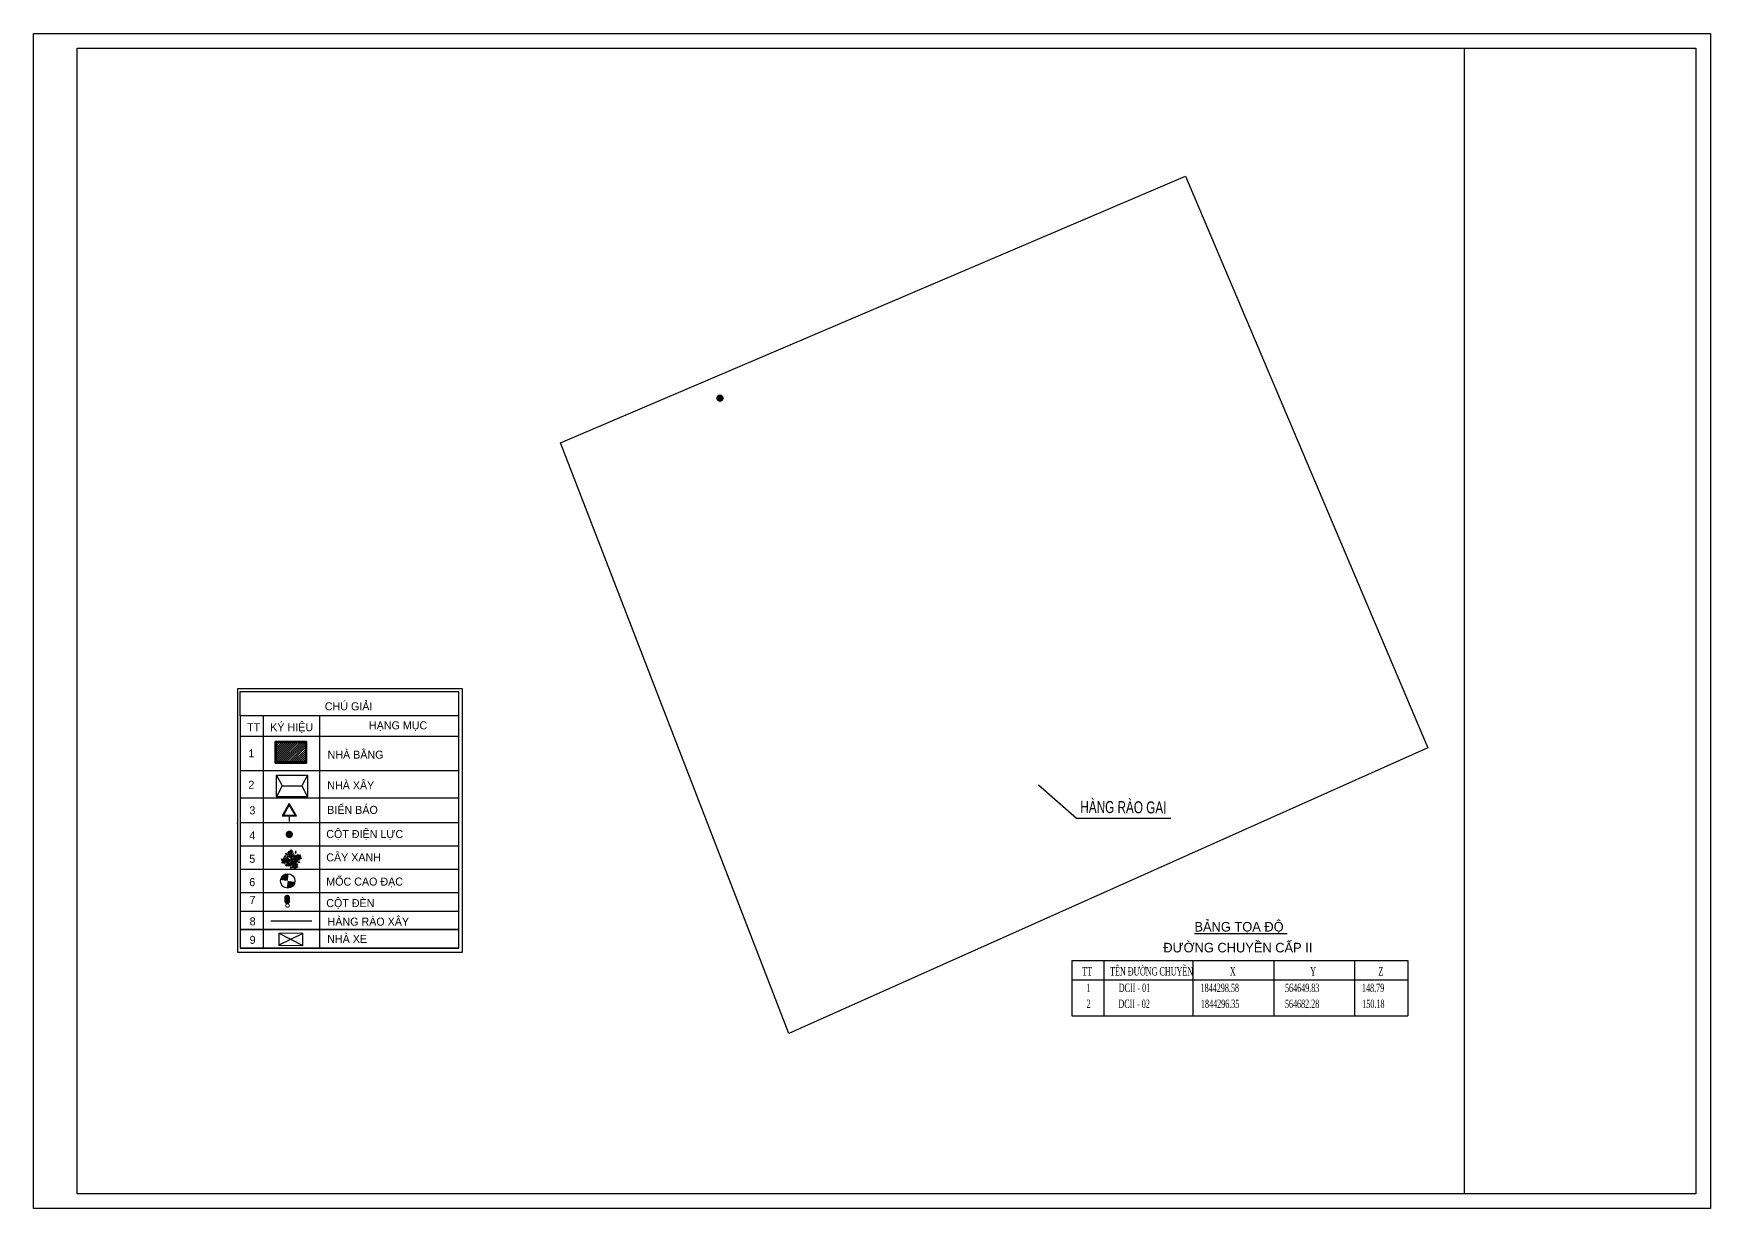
# Model space of a CAD drawing. Header units: metres. Extents: x 2360 to 4597, y 3667 to 5085.
# Drawn here: x 2884.3 to 3093.8, y 4938.1 to 5084.8 of the extents above; entities that cross this region are included whole.
import ezdxf
from ezdxf.enums import TextEntityAlignment as Align

# ---------------------------------------------------------------- set-up
doc = ezdxf.new("R2010")
doc.units = ezdxf.units.M
doc.header["$MEASUREMENT"] = 0
for name, color, linetype in [('1-So hoa', 4, 'Continuous'), ('1-text', 2, 'Continuous'), ('bien bao', 5, 'Continuous'), ('Cay', 80, 'Continuous'), ('COSBD', 104, 'Continuous'), ('DC', 10, 'Continuous'), ('ENTPLINETUYEN', 1, 'Continuous'), ('SL-BVTC', 4, 'Continuous'), ('So hoa', 234, 'Continuous'), ('Text21-in', 2, 'Continuous')]:
    doc.layers.add(name, color=color, linetype=linetype)
doc.styles.add('.VnHelve', font='VHHELS.TTF')
doc.styles.add('0-Hoa-thuong', font='VHARIAL.TTF', dxfattribs={"width": 0.7})
doc.styles.add('IINDAM', font='VHHELS.TTF')
doc.styles.add('NT-1', font='vntimeh.shx', dxfattribs={"width": 0.55})
doc.styles.get("Standard").update_dxf_attribs({"font": 'VHARIALN.TTF', "height": 2})
doc.linetypes.add('FENCELINE2', pattern='A,0.25,-0.1,[132,ltypeshp.shx,S=0.1,R=0,X=-0.1,Y=0],-0.1,1', length=1.45)
doc.dimstyles.get("Standard").update_dxf_attribs({"dimtxt": 0.18, "dimasz": 0.18, "dimexe": 0.18, "dimexo": 0.0625, "dimgap": 0.09, "dimtad": 0, "dimtih": 1, "dimtoh": 1, "dimdec": 4, "dimzin": 0, "dimdsep": 46, "dimtxsty": 'Standard', "dimcen": 0.09, "dimadec": 0, "dimazin": 0, "dimtfac": 1, "dimtdec": 4, "dimtofl": 0, "dimtmove": 0, "dimatfit": 3, "dimfxl": 1, "dimtolj": 1, "dimtzin": 0, "dimarcsym": 0})

# ---------------------------------------------------------------- blocks, each defined once
blk = doc.blocks.new('Dien luc')
at = {"layer": '1-So hoa'}
for points in [[(1.164153218269348e-10, 0, 0, 0, 0), (-1.953286630101502, 0.3467681442853063, 1.889999999999985, 0, 0), (-2.541951087769121, 0.451274098129943, 0.269999999999998, 0, 0)], [(1.164153218269348e-10, 0, 0, 0, 0), (1.953286630217917, -0.346768144518137, 1.889999999999986, 0, 0), (2.541951088001952, -0.4512740976642817, 0.269999999999998, 0, 0)]]:
    blk.add_lwpolyline(points, format="xyseb", dxfattribs=at)
at = {"layer": '1-So hoa', "const_width": 0.4556249999999965}
blk.add_lwpolyline([(0.2243051946861669, -0.03982103546150029, 1), (-0.2243051945697516, 0.03982103546150029, 1)], format="xyb", close=True, dxfattribs=at)
blk = doc.blocks.new('bb2')
at = {"layer": 'bien bao', "color": 6}
blk.add_line((4989.919969095401, 10099.2935701316, -120), (4987.385312668253, 10094.98363778917, -120), dxfattribs=at)
blk.add_lwpolyline([(4984.408689951411, 10102.53542775815), (4995.699342860906, 10096.05094185428), (4995.669745929339, 10109.07117705123)], close=True, dxfattribs=at)
at = {"layer": 'bien bao'}
blk.add_lwpolyline([(4985.66156266739, 10102.53827572422), (4995.070440091635, 10097.13453747097), (4995.045775982011, 10107.98473346847)], close=True, dxfattribs=at)
blk = doc.blocks.new('MCD')
at = {"layer": '1-So hoa'}
h = blk.add_hatch(color=7, dxfattribs=at)
h.paths.add_polyline_path([(-0.8979093547677621, 0.1207768730819225), (0, 0), (0.1207768731983379, 0.8979093546513468, 0.4142135623730877)])
h.paths.add_polyline_path([(-0.1207768731983379, -0.8979093548841774, 0.4142135623731024), (0.8979093547677621, -0.1207768733147532), (0, 0)])
at = {"layer": '1-So hoa', "color": 7}
blk.add_circle((1.164153218269348e-10, 0), 0.9059957298163113, dxfattribs=at)
blk = doc.blocks.new('NT')
at = {"layer": 'So hoa'}
blk.add_lwpolyline([(-0.5, -0.5), (0.5, -0.5), (0.5, 0.5), (-0.5, 0.5)], close=True, dxfattribs=at)
for points in [[(-0.5, 0.5), (0.5, -0.5)], [(0.5, 0.5), (-0.5, -0.5)]]:
    blk.add_lwpolyline(points, dxfattribs=at)
blk = doc.blocks.new('cds')
at = {"layer": 'Text21-in'}
h = blk.add_hatch(color=5, dxfattribs=at)
h.set_gradient(color1=(0, 0, 255), one_color=1, tint=1, name='INVSPHERICAL')
h.paths.add_polyline_path([(1.195004044013231, -0.2893526170372994), (2.058154883299622, -0.02717278162883902, 1), (1.695406051228829, 1.167072223714125), (0.8322552118696789, 0.9048923882838367, 1)])
at = {"color": 132, "const_width": 0.2176315728467939}
blk.add_lwpolyline([(-0.2828888360429978, 0.3307988919476357, 625.8828616586565), (-0.2807689484926364, 0.3326000571729692, 0.00159774306225608)], format="xyb", close=True, dxfattribs=at)
at = {"color": 132, "const_width": 0.2000000000000001}
for points in [[(1.195004043998679, -0.2893526170409373, -0.9999999999999999), (0.8322552118696789, 0.9048923882838367)], [(1.695406051228829, 1.167072223714125, -0.9999999999999999), (2.058154883299622, -0.02717278162883902)]]:
    blk.add_lwpolyline(points, format="xyb", dxfattribs=at)
for points in [[(0.8322552118696789, 0.9048923882838367), (1.695406051228829, 1.167072223714125)], [(1.195004043998679, -0.2893526170409373), (2.058154883299622, -0.02717278162883902)]]:
    blk.add_lwpolyline(points, dxfattribs=at)
blk = doc.blocks.new('CAY 01')
at = {"layer": 'Cay', "color": 82}
for p in [(-1.224328827112913, -0.18377859541215), (-0.1837798012420535, 1.224331044591963), (1.17381549347192, 0.3935894405003637), (0.5914416443556547, -1.08763886615634)]:
    blk.add_line(p, (0, 0), dxfattribs=at)
at = {"layer": 'Cay', "color": 82, "extrusion": (7.027892147776628e-17, -3.498355360919086e-17, -1)}
blk.add_ellipse((-0.945029805181548, 0.09105215058661997), major_axis=(-0.2020578179501053, 0.2020578179501053), ratio=0.9999987716384874, start_param=4.411376046986751, end_param=5.516769820670974, dxfattribs=at)
at = {"layer": 'Cay', "color": 82, "extrusion": (7.68578360066631e-17, -3.277757005462334e-17, -0.9999999999999998)}
blk.add_ellipse((-0.6485580380540341, 0.3698970461264253), major_axis=(-0.4547996054589381, 0.4547996054589381), ratio=0.9999987693521991, start_param=4.547272723866961, end_param=5.058708003635474, dxfattribs=at)
at = {"layer": 'Cay', "color": 82, "extrusion": (2.840469517696443e-17, 6.807294168420339e-17, -1)}
blk.add_ellipse((-0.8115734475431964, 0.1110846952069551), major_axis=(-0.2020578181656147, 0.2020578181656147), ratio=0.9999987700405335, start_param=4.411376047439223, end_param=5.516769820694956, dxfattribs=at)
at = {"layer": 'Cay', "color": 82, "extrusion": (7.685781703970052e-17, -3.27776145288944e-17, -1)}
blk.add_ellipse((-0.5151016802992672, 0.3899295907467604), major_axis=(-0.4547996033390715, 0.4547996033390715), ratio=0.9999987742350809, start_param=4.547272723075292, end_param=5.058708005117563, dxfattribs=at)
at = {"layer": 'Cay', "color": 82, "extrusion": (2.182578832400923e-17, 6.586698588177177e-17, -1)}
blk.add_ellipse((-0.3670253895688802, 0.5177271503489465), major_axis=(-0.2107908385348398, 0.6290874391283445), ratio=0.9999979617767353, start_param=3.863446058280174, end_param=4.625550595377586, dxfattribs=at)
at = {"layer": 'Cay', "color": 82, "extrusion": (5.263123090515134e-17, 1.764770373980602e-17, -1)}
blk.add_ellipse((-0.580281306290999, 0.2748699560761452), major_axis=(-0.1258155603898017, 0.3752433719948383), ratio=0.9999979615396661, start_param=3.75678666234429, end_param=4.981044527279956, dxfattribs=at)
at = {"layer": 'Cay', "color": 82, "extrusion": (2.089283684841057e-18, 5.924911007838753e-17, -1)}
blk.add_ellipse((-0.8768002619035542, 0.4998240969143808), major_axis=(-0.1007095760797937, 0.1007095760797937), ratio=0.9999987704474844, start_param=2.229060478990162, end_param=4.306098380492086, dxfattribs=at)
at = {"layer": 'Cay', "color": 82, "extrusion": (3.947341869459401e-17, 1.323579117840746e-17, -1)}
blk.add_ellipse((-1.044952160911635, 0.6468631061725318), major_axis=(-0.2189924209573291, 0.2189924209573291), ratio=0.9999987702811601, start_param=2.762030496240626, end_param=3.522865243280355, dxfattribs=at)
at = {"layer": 'Cay', "color": 82, "extrusion": (7.02789073588235e-17, -3.498358197290672e-17, -1)}
blk.add_ellipse((-0.3575730681186542, 0.3082997067831457), major_axis=(-0.1258228889374827, 0.3752409146830697), ratio=0.999997961935002, start_param=3.756806192385695, end_param=4.981064057577503, dxfattribs=at)
at = {"layer": 'Cay', "color": 82, "extrusion": (7.894692807024579e-17, 2.647131191497611e-17, -1)}
blk.add_ellipse((-0.14431715128012, 0.5511569008231163), major_axis=(-0.2107951977607531, 0.6290859784611136), ratio=0.9999979619229091, start_param=3.863452987816676, end_param=4.625557524866507, dxfattribs=at)
at = {"layer": 'Cay', "color": 82, "extrusion": (7.02789214777663e-17, -3.498355360919087e-17, -1)}
blk.add_ellipse((-0.4351872124243528, 0.8083386244252324), major_axis=(-0.2020578181656147, 0.2020578181656147), ratio=0.9999987700405335, start_param=4.411376047439223, end_param=5.516769820694956, dxfattribs=at)
at = {"layer": 'Cay', "color": 82, "extrusion": (7.685783600666312e-17, -3.277757005462331e-17, -0.9999999999999998)}
blk.add_ellipse((-0.1387154451804236, 1.087183519965038), major_axis=(-0.454799604352803, 0.454799604352803), ratio=0.999998772079196, start_param=4.547272723214412, end_param=5.058708004429221, dxfattribs=at)
at = {"layer": 'Cay', "color": 82, "extrusion": (9.001562624845417e-17, -2.836570167566909e-17, -1)}
blk.add_ellipse((-0.1712654319126159, 0.3608375156763941), major_axis=(-0.1226874249353607, 0.3657813942421088), ratio=0.9999979614539177, start_param=3.37601308081456, end_param=5.12498376264424, dxfattribs=at)
at = {"layer": 'Cay', "color": 82, "extrusion": (4.605233894609498e-17, 1.54417052703986e-17, -1)}
blk.add_ellipse((0.007313176174648106, 0.5496173675637692), major_axis=(-0.1856172275761883, 0.5533795636003593), ratio=0.9999979609559766, start_param=3.694381861269832, end_param=4.768131592662747, dxfattribs=at)
at = {"layer": 'Cay', "color": 82, "extrusion": (1.524687775551016e-17, 6.366103084782712e-17, -0.9999999999999998)}
blk.add_ellipse((-0.3952174519654363, 0.05777731351554394), major_axis=(-0.1226539458544521, 0.3657926219614651), ratio=0.999997960775057, start_param=-0.06343326630353952, end_param=1.685537415765423, dxfattribs=at)
at = {"layer": 'Cay', "color": 82, "extrusion": (6.578908411037425e-17, 2.205949404121895e-17, -1)}
blk.add_ellipse((-0.5232472241623327, -0.1683566984720528), major_axis=(-0.1856198924025479, 0.553378669697128), ratio=0.9999979609895916, start_param=0.2935384670030385, end_param=1.367288198552317, dxfattribs=at)
at = {"layer": 'Cay', "color": 82, "extrusion": (-4.489899656259806e-18, 5.704315654997559e-17, -1)}
blk.add_ellipse((-0.4331243794877082, 0.4740081825293601), major_axis=(-0.1258546312010208, 0.375230269779069), ratio=0.9999979614095106, start_param=0.08048350907300339, end_param=1.304741373146859, dxfattribs=at)
at = {"layer": 'Cay', "color": 82, "extrusion": (4.605232346480239e-17, 1.544175144072353e-17, -1)}
blk.add_ellipse((-0.6026670288993046, 0.1988481199368834), major_axis=(-0.2111000459588841, 0.6289837481403694), ratio=0.9999979611730154, start_param=0.4359754829859974, end_param=1.19808001844879, dxfattribs=at)
at = {"layer": 'Cay', "color": 82, "extrusion": (-4.489899656260169e-18, 5.704315654997547e-17, -1)}
blk.add_ellipse((-0.399694409687072, 0.2512995409779251), major_axis=(-0.1258836956189376, 0.3752205201456185), ratio=0.9999979614687721, start_param=0.0805609677734378, end_param=1.304818831545074, dxfattribs=at)
at = {"layer": 'Cay', "color": 82, "extrusion": (4.60523234648024e-17, 1.544175144072353e-17, -1)}
blk.add_ellipse((-0.5692370592150837, -0.0238605213817209), major_axis=(-0.2107559420471479, 0.6290991312560127), ratio=0.9999979613130798, start_param=0.4354284535194206, end_param=1.197532990525298, dxfattribs=at)
at = {"layer": 'Cay', "color": 82, "extrusion": (1.524689803625252e-17, 6.36610259905665e-17, -1)}
blk.add_ellipse((-1.327694358536974, 0.1616222569718957), major_axis=(-0.4253015326454896, 1.268076738201759), ratio=0.9999979613019172, start_param=2.015532368322996, end_param=2.73428148389827, dxfattribs=at)
at = {"layer": 'Cay', "color": 82, "extrusion": (7.685783236593045e-17, -3.277757859152206e-17, -1)}
blk.add_ellipse((-0.3444641388487071, 0.7431943835690618), major_axis=(-0.2020578180425724, 0.2020578180425724), ratio=0.9999987713348685, start_param=0.4684288849363641, end_param=1.573820661988331, dxfattribs=at)
at = {"layer": 'Cay', "color": 82, "extrusion": (7.685771905427472e-17, -3.27778442867598e-17, -1)}
blk.add_ellipse((-0.5239765283185989, 0.377919816179201), major_axis=(-0.4547996043918892, 0.4547996043918892), ratio=0.999998771781157, start_param=0.9264893363829594, end_param=1.437923915360886, dxfattribs=at)
at = {"layer": 'Cay', "color": 82, "extrusion": (4.605234275245398e-17, 1.544169391855627e-17, -1)}
blk.add_ellipse((0.09147393761668354, 0.9422125834971666), major_axis=(-0.2020578181173787, 0.2020578181173787), ratio=0.9999987702726154, start_param=5.982173714674463, end_param=7.087566086160803, dxfattribs=at)
at = {"layer": 'Cay', "color": 82, "extrusion": (5.263129601325578e-17, 1.764750956493267e-17, -1)}
for centre in [(0.3703187437495217, 0.6457399912178516), (0.3899283233331516, 0.5151020393241197)]:
    blk.add_ellipse(centre, major_axis=(-0.4547996047399105, 0.4547996047399105), ratio=0.9999987720701252, start_param=6.118070589306652, end_param=6.629505582585796, dxfattribs=at)
at = {"layer": 'Cay', "color": 82, "extrusion": (2.631559642706341e-17, 8.823908610007458e-18, -1)}
blk.add_ellipse((0.1110835172003135, 0.811574631370604), major_axis=(-0.2020578180570664, 0.2020578180570664), ratio=0.9999987705530141, start_param=5.982173714943571, end_param=7.087566086020704, dxfattribs=at)
at = {"layer": 'Cay', "color": 82, "extrusion": (9.450541057649558e-17, -8.540894078669921e-17, -1)}
blk.add_ellipse((0.2748687959974632, 0.5802819125819951), major_axis=(-0.1259077886334988, 0.375212436265757), ratio=0.9999979605345722, start_param=-0.9553565262811264, end_param=0.2689013392211881, dxfattribs=at)
at = {"layer": 'Cay', "color": 82, "extrusion": (8.667928621676965e-18, 6.145508038724868e-17, -1)}
blk.add_ellipse((0.517725856974721, 0.3670253502205014), major_axis=(-0.2107898128375025, 0.6290877834485812), ratio=0.9999979619937646, start_param=-0.8489445518540943, end_param=-0.08684001642231376, dxfattribs=at)
at = {"layer": 'Cay', "color": 82, "extrusion": (8.343669237274317e-17, -3.057173767755965e-17, -1)}
blk.add_ellipse((0.308298765681684, 0.3575732712633908), major_axis=(-0.1259077886334988, 0.375212436265757), ratio=0.9999979605345722, start_param=-0.9553565262811264, end_param=0.2689013392211881, dxfattribs=at)
at = {"layer": 'Cay', "color": 82, "extrusion": (2.840486698800839e-17, 6.807286999261004e-17, -1)}
blk.add_ellipse((0.5511558268917724, 0.1443167091347277), major_axis=(-0.2108840776518083, 0.6290561900445403), ratio=0.9999979610074868, start_param=-0.8487947052022053, end_param=-0.08669016877151359, dxfattribs=at)
at = {"layer": 'Cay', "color": 82, "extrusion": (4.396328473404015e-17, -4.380741361065935e-17, -0.9999999999999999)}
blk.add_ellipse((0.3608367183478549, 0.1712652675341815), major_axis=(-0.1226552919856076, 0.365792170480125), ratio=0.9999979614816225, start_param=-1.336463745977717, end_param=0.4125069358056459, dxfattribs=at)
at = {"layer": 'Cay', "color": 82, "extrusion": (1.076632621153407e-16, -8.099698593978612e-17, -1)}
blk.add_ellipse((0.549616482341662, -0.007313863607123494), major_axis=(-0.1855391732111485, 0.5534057387972898), ratio=0.9999979609430599, start_param=-1.01814816651197, end_param=0.05560156566147123, dxfattribs=at)
at = {"layer": 'Cay', "color": 82, "extrusion": (1.733595032783725e-17, 1.229101476453653e-16, -1)}
blk.add_ellipse((-0.2566602727165446, 0.4860641313716769), major_axis=(-0.1855078790695037, 0.5534162295596871), ratio=0.9999979614279958, start_param=1.689599458409796, end_param=2.7633491900439, dxfattribs=at)
at = {"layer": 'Cay', "color": 82, "extrusion": (3.289451582404366e-17, 1.102982525069464e-17, -1)}
blk.add_ellipse((0.08823782787658274, -0.542537483619526), major_axis=(-0.1854875543765873, 0.5534230420461262), ratio=0.9999979612529133, start_param=0.3780219618439582, end_param=1.451771694052978, dxfattribs=at)
at = {"layer": 'Cay', "color": 82, "extrusion": (7.02789012614789e-17, -3.498359422192742e-17, -0.9999999999999999)}
blk.add_ellipse((0.2313221639487892, -0.3256156814750284), major_axis=(-0.1226671681699214, 0.365788188107488), ratio=0.9999979610082045, start_param=0.05983212298639051, end_param=1.808802804724774, dxfattribs=at)
at = {"layer": 'Cay', "color": 82, "extrusion": (3.289452012649778e-17, 1.102981241937284e-17, -1)}
blk.add_ellipse((-0.01172981527633965, 0.3992466994095594), major_axis=(-0.1226222321182898, 0.3658032542948271), ratio=0.9999979611966565, start_param=1.332743437959734, end_param=3.081714119951702, dxfattribs=at)
at = {"layer": 'Cay', "color": 82, "extrusion": (5.263122948723073e-17, 1.764770796850931e-17, -1)}
blk.add_ellipse((-0.1223456549923867, 0.556446674047038), major_axis=(-0.2108739462853999, 0.6290595863558073), ratio=0.9999979611690586, start_param=1.831879437874783, end_param=2.593983974164311, dxfattribs=at)
at = {"layer": 'Cay', "color": 82, "extrusion": (4.605233598629849e-17, 1.544171409750068e-17, -0.9999999999999998)}
blk.add_ellipse((0.2378318548435345, -0.5177232553251088), major_axis=(-0.2108876372348227, 0.6290549966319416), ratio=0.9999979612952887, start_param=0.5474743550949008, end_param=1.30957889140677, dxfattribs=at)
at = {"layer": 'Cay', "color": 82, "extrusion": (7.68576529274574e-17, -3.277799934095066e-17, -1)}
blk.add_ellipse((-0.1433856068179011, 1.061227919301018), major_axis=(-0.454799604745444, 0.4547996047454439), ratio=0.9999987707533472, start_param=2.322752910544543, end_param=2.834188766387774, dxfattribs=at)
at = {"layer": 'Cay', "color": 82, "extrusion": (3.947341720869598e-17, 1.323579560983626e-17, -1)}
blk.add_ellipse((0.1780746440635994, 0.4372601970098913), major_axis=(-0.1257741452069914, 0.3752572558329981), ratio=0.9999979612344732, start_param=1.476532420379547, end_param=2.700790284445846, dxfattribs=at)
at = {"layer": 'Cay', "color": 82, "extrusion": (8.552576639834917e-17, 2.867747033060392e-17, -1)}
blk.add_ellipse((0.4056762489490211, -0.2415239941328764), major_axis=(-0.1258636550504262, 0.3752272432079046), ratio=0.9999979607170446, start_param=0.4407892557496029, end_param=1.665047119346102, dxfattribs=at)
at = {"layer": 'Cay', "color": 82, "extrusion": (9.450580057012691e-17, -8.540850925485869e-17, -1)}
blk.add_ellipse((0.247511250548996, 0.9478712596464902), major_axis=(-0.2020578180091852, 0.2020578180091852), ratio=0.9999987708359177, start_param=1.864691129014934, end_param=2.970085643473702, dxfattribs=at)
at = {"layer": 'Cay', "color": 82, "extrusion": (5.263122948723075e-17, 1.764770796850931e-17, -1)}
blk.add_ellipse((0.09117409074679017, 0.6280415011569858), major_axis=(-0.2108972344287973, 0.6290517792360493), ratio=0.999997961242246, start_param=1.831916458970998, end_param=2.594020994900593, dxfattribs=at)
at = {"layer": 'Cay', "color": 82, "extrusion": (4.605233598629848e-17, 1.544171409750067e-17, -1)}
blk.add_ellipse((0.4513516006991267, -0.446128428215161), major_axis=(-0.2107533815714392, 0.6290999889542257), ratio=0.9999979613176456, start_param=0.5472609381268794, end_param=1.309365475483225, dxfattribs=at)
at = {"layer": 'Cay', "color": 82, "extrusion": (2.18257026641272e-17, 6.586701426610361e-17, -1)}
blk.add_ellipse((0.3915943899191916, 0.5088550241198391), major_axis=(-0.1257741452069914, 0.3752572558329981), ratio=0.9999979612344732, start_param=1.476532420379547, end_param=2.700790284445846, dxfattribs=at)
at = {"layer": 'Cay', "color": 82, "extrusion": (6.578909770116491e-17, 2.205945350871466e-17, -1)}
blk.add_ellipse((0.6191959948046133, -0.1699291670229286), major_axis=(-0.125844635804905, 0.3752336220106678), ratio=0.9999979614387864, start_param=0.4407385686186824, end_param=1.664996433524768, dxfattribs=at)
at = {"layer": 'Cay', "color": 82, "extrusion": (5.712130106049444e-17, -3.939520059692968e-17, -1)}
blk.add_ellipse((0.574986471212469, -0.2945591534953564), major_axis=(-0.4547996041245821, 0.4547996041245821), ratio=0.9999987726320512, start_param=1.231147280769824, end_param=1.742582285393162, dxfattribs=at)
at = {"layer": 'Cay', "color": 82, "extrusion": (7.027884639139737e-17, -3.498370445078032e-17, -1)}
blk.add_ellipse((0.2811895558843389, 0.581641617231071), major_axis=(-0.4547996048056402, 0.4547996048056402), ratio=0.9999987707519915, start_param=2.322752910549918, end_param=2.834188766304123, dxfattribs=at)
at = {"layer": 'Cay', "color": 82, "extrusion": (3.498335220419648e-17, 7.027902173498392e-17, -0.9999999999999998)}
blk.add_ellipse((0.6720864133676514, 0.4682849575765431), major_axis=(-0.2020578179916935, 0.2020578179916935), ratio=0.9999987703574544, start_param=1.864691128690002, end_param=2.970085643393242, dxfattribs=at)
at = {"layer": 'Cay', "color": 82, "extrusion": (5.921014338288047e-17, 1.98536410157503e-17, -1)}
for centre in [(0.818533273646608, 0.03153138677589595), (0.947830063989386, 0.07488560350611806)]:
    blk.add_ellipse(centre, major_axis=(-0.2020578181093221, 0.2020578181093221), ratio=0.9999987705354595, start_param=1.095250666331865, end_param=2.200643962085335, dxfattribs=at)
at = {"layer": 'Cay', "color": 82, "extrusion": (6.370012513832694e-17, -3.718932850654457e-17, -1)}
blk.add_ellipse((0.4104863459942862, 0.6249958339612931), major_axis=(-0.4547996045754448, 0.4547996045754448), ratio=0.9999987705083008, start_param=2.322752910428345, end_param=2.834188766317102, dxfattribs=at)
at = {"layer": 'Cay', "color": 82, "extrusion": (7.685771105753559e-17, -3.277786303756305e-17, -1)}
blk.add_ellipse((0.7042832613224164, -0.2512049367651343), major_axis=(-0.4547996052312424, 0.4547996052312424), ratio=0.9999987699055833, start_param=1.231147281626273, end_param=1.742582285229912, dxfattribs=at)
at = {"layer": 'Cay', "color": 82, "extrusion": (7.685780239071706e-17, -3.277764887819685e-17, -1)}
blk.add_ellipse((0.8013832037104294, 0.5116391743067652), major_axis=(-0.2020578180279125, 0.2020578180279125), ratio=0.9999987713481795, start_param=1.864691128438619, end_param=2.970085643559846, dxfattribs=at)
at = {"layer": 'Cay', "color": 82, "extrusion": (-1.555852006618969e-17, 1.118803751565466e-16, -1)}
blk.add_ellipse((-0.8766491088317707, -0.364496330730617), major_axis=(-0.202057817975531, 0.2020578179755309), ratio=0.9999987706744764, start_param=5.180816902130322, end_param=6.286211269370169, dxfattribs=at)
at = {"layer": 'Cay', "color": 82, "extrusion": (4.814117786268017e-17, 7.46909617895843e-17, -1)}
blk.add_ellipse((-0.5113749150186777, -0.5440094610676169), major_axis=(-0.4547996047655264, 0.4547996047655264), ratio=0.9999987714154236, start_param=5.638878770390551, end_param=6.150314465728722, dxfattribs=at)
at = {"layer": 'Cay', "color": 82, "extrusion": (5.921019046199564e-17, 1.985350060965942e-17, -1)}
blk.add_ellipse((-0.7431927511934191, -0.3444637858774513), major_axis=(-0.202057817975531, 0.2020578179755309), ratio=0.9999987706744764, start_param=5.180816902130322, end_param=6.286211269370169, dxfattribs=at)
at = {"layer": 'Cay', "color": 82, "extrusion": (2.840461761089268e-17, 6.807297405003087e-17, -1)}
blk.add_ellipse((-0.3779185573803261, -0.5239769164472818), major_axis=(-0.454799604757159, 0.454799604757159), ratio=0.9999987708180256, start_param=5.638878770487519, end_param=6.150314465650276, dxfattribs=at)
at = {"layer": 'Cay', "color": 82, "extrusion": (1.524681318534722e-17, 6.366104631240821e-17, -1)}
blk.add_ellipse((-0.4740068786777556, -0.4331245014909655), major_axis=(-0.1257942747051375, 0.3752505084612845), ratio=0.9999979610367441, start_param=-1.490473665415106, end_param=-0.2662158013488685, dxfattribs=at)
at = {"layer": 'Cay', "color": 82, "extrusion": (8.34367311038879e-17, -3.057163197192458e-17, -0.9999999999999998)}
blk.add_ellipse((-0.1988470557844266, -0.6026677647605538), major_axis=(-0.2109454864222974, 0.6290355999609805), ratio=0.9999979612584553, start_param=-1.135066562705505, end_param=-0.3729620263213853, dxfattribs=at)
at = {"layer": 'Cay', "color": 82, "extrusion": (7.685777783845957e-17, -3.277770644884819e-17, -1)}
blk.add_ellipse((-0.5970288034295663, -0.6704376717098057), major_axis=(-0.09981136871842969, 0.09981136871842967), ratio=0.9999987705089565, start_param=3.377580100513729, end_param=5.747658479935591, dxfattribs=at)
at = {"layer": 'Cay', "color": 82, "extrusion": (3.498353202219668e-17, 7.027893222524894e-17, -0.9999999999999998)}
blk.add_ellipse((-0.5474183992482722, -0.5681274740491062), major_axis=(-0.140145600191398, 0.140145600191398), ratio=0.9999987708440701, start_param=3.693951133473825, end_param=5.15076736343042, dxfattribs=at)
at = {"layer": 'Cay', "color": 82, "extrusion": (6.578900772682652e-17, 2.205972184221803e-17, -1)}
blk.add_ellipse((-0.2512986408546567, -0.399694750783965), major_axis=(-0.1257942747051375, 0.3752505084612845), ratio=0.9999979610367441, start_param=-1.490473665415106, end_param=-0.2662158013488685, dxfattribs=at)
at = {"layer": 'Cay', "color": 82, "extrusion": (2.840472442446577e-17, 6.807292948013463e-17, -1)}
blk.add_ellipse((0.02386118215508759, -0.569238014286384), major_axis=(-0.2107818266353816, 0.6290904594224517), ratio=0.9999979612678478, start_param=-1.135326727198082, end_param=-0.3732221911966442, dxfattribs=at)
at = {"layer": 'Cay', "color": 82, "extrusion": (1.524675986645867e-17, 6.366105908225232e-17, -1)}
blk.add_ellipse((-0.4057614277116954, -0.6063042369205505), major_axis=(-0.09981136871842969, 0.09981136871842967), ratio=0.9999987705089565, start_param=3.377580100513729, end_param=5.747658479935591, dxfattribs=at)
at = {"layer": 'Cay', "color": 82, "extrusion": (5.92101642007516e-17, 1.985357892984484e-17, -1)}
blk.add_ellipse((-0.3561510232975706, -0.503994039259851), major_axis=(-0.1401456001488315, 0.1401456001488315), ratio=0.9999987710007306, start_param=3.69395113340385, end_param=5.150767364595356, dxfattribs=at)
at = {"layer": 'Cay', "color": 82, "extrusion": (4.605232143840774e-17, 1.544175748408986e-17, -1)}
blk.add_ellipse((-0.2976662756409496, -0.2237719767726958), major_axis=(-0.09835349190515737, 0.2933434878222425), ratio=0.9999979608554375, start_param=3.032552020582906, end_param=4.260276168669344, dxfattribs=at)
at = {"layer": 'Cay', "color": 82, "extrusion": (7.236793129847787e-17, 2.426562603266016e-17, -1)}
blk.add_ellipse((-0.3316066260449588, -0.4089060362894088), major_axis=(-0.06028449740293374, 0.1797560340492056), ratio=0.9999979619003968, start_param=2.423870385206752, end_param=4.869108881945433, dxfattribs=at)
at = {"layer": 'Cay', "color": 82, "extrusion": (5.263128086421546e-17, 1.764755474482008e-17, -1)}
blk.add_ellipse((-0.3079456435516477, 0.7258808161132038), major_axis=(-0.3323410163220318, 0.9916225754097818), ratio=0.9999979595554247, start_param=3.235710360292287, end_param=3.632568543141419, dxfattribs=at)
at = {"layer": 'Cay', "color": 82, "extrusion": (1.733599356316047e-17, 1.229101415472002e-16, -1)}
blk.add_ellipse((-0.2727242825785652, -0.06264918856322765), major_axis=(-0.101995306453397, 0.3040385784148326), ratio=0.9999979611696396, start_param=2.817937756027132, end_param=4.177890578731301, dxfattribs=at)
at = {"layer": 'Cay', "color": 82, "extrusion": (1.315780714228557e-17, 4.411927676637334e-18, -1)}
blk.add_ellipse((-0.05777673330157995, -0.3952180240303278), major_axis=(-0.1226568952126213, 0.3657916329504484), ratio=0.9999979611294917, start_param=4.648963777109549, end_param=6.397934459067003, dxfattribs=at)
at = {"layer": 'Cay', "color": 82, "extrusion": (5.263125155306021e-17, 1.764764216086232e-17, -0.9999999999999999)}
blk.add_ellipse((0.168357067857869, -0.5232482824940234), major_axis=(-0.185636055124631, 0.5533732477058904), ratio=0.9999979612515034, start_param=-1.277228652634758, end_param=-0.2034789200091291, dxfattribs=at)
at = {"layer": 'Cay', "color": 82, "extrusion": (4.156244268664843e-17, 7.24848909258263e-17, -1)}
blk.add_ellipse((-0.2018237576121464, -0.6486871084198356), major_axis=(-0.1007095760732254, 0.1007095760732254), ratio=0.9999987711516697, start_param=2.900830452331836, end_param=4.977867283972206, dxfattribs=at)
at = {"layer": 'Cay', "color": 82, "extrusion": (3.947349440898897e-17, 1.323556537140181e-17, -1)}
blk.add_ellipse((-0.1563020944595337, -0.4300016963388771), major_axis=(-0.2189924212186284, 0.2189924212186284), ratio=0.9999987701936232, start_param=3.684064394797814, end_param=4.444898063610955, dxfattribs=at)
at = {"layer": 'Cay', "color": 82, "extrusion": (7.685784781821776e-17, -3.277754235851959e-17, -1)}
blk.add_ellipse((-0.03943045844789594, -0.3949906749185175), major_axis=(-0.06839175834893692, 0.2040403156777617), ratio=0.9999979600664832, start_param=2.530384331998423, end_param=4.265535686484817, dxfattribs=at)
at = {"layer": 'Cay', "color": 82, "extrusion": (6.370002824952788e-17, -3.718949446302748e-17, -1)}
blk.add_ellipse((-0.06395145982969552, -0.9134322812315077), major_axis=(-0.1007095760244239, 0.1007095760244239), ratio=0.9999987704693425, start_param=2.900830450352102, end_param=4.97786728339337, dxfattribs=at)
at = {"layer": 'Cay', "color": 82, "extrusion": (2.631561095979824e-17, 8.823865268825198e-18, -0.9999999999999998)}
blk.add_ellipse((-0.5189718060428277, -0.1811074269935489), major_axis=(-0.1855716753558881, 0.5533948406757594), ratio=0.9999979612264894, start_param=1.774437368523827, end_param=2.848187100665854, dxfattribs=at)
at = {"layer": 'Cay', "color": 82, "extrusion": (5.263123319735259e-17, 1.76476969037106e-17, -1)}
blk.add_ellipse((-0.2804993736790493, -0.2843504063785076), major_axis=(-0.12267056976837, 0.3657870471540031), ratio=0.9999979617849412, start_param=1.456104823530285, end_param=3.205075505706265, dxfattribs=at)
at = {"layer": 'Cay', "color": 82, "extrusion": (3.947342286317777e-17, 1.323577874633312e-17, -1)}
blk.add_ellipse((-0.01842979621142149, -0.6947468691505492), major_axis=(-0.218992420529462, 0.218992420529462), ratio=0.9999987719769775, start_param=3.684064394374181, end_param=4.444898063156355, dxfattribs=at)
at = {"layer": 'Cay', "color": 82, "extrusion": (4.81415044850396e-17, 7.469075126798651e-17, -1)}
blk.add_ellipse((0.01596775720827281, 0.0848943842574954), major_axis=(-0.437720623553131, 0.437720623553131), ratio=0.9999987709099487, start_param=3.735688460698768, end_param=4.229935246932898, dxfattribs=at)
at = {"layer": 'Cay', "color": 82, "extrusion": (7.685788814584581e-17, -3.277744779682394e-17, -1)}
blk.add_ellipse((0.03176777204498649, -0.2407258853781968), major_axis=(-0.09853709458931348, 0.09853709458931348), ratio=0.9999987700719436, start_param=2.455487259390265, end_param=4.914692504393622, dxfattribs=at)
at = {"layer": 'Cay', "color": 82, "extrusion": (8.552577642957374e-17, 2.867744041413533e-17, -1)}
blk.add_ellipse((0.02668782905675471, -0.1255499848630279), major_axis=(-0.1365673582027705, 0.1365673582027705), ratio=0.9999987707704557, start_param=3.087541876851363, end_param=4.45290536121186, dxfattribs=at)
at = {"layer": 'Cay', "color": 82, "extrusion": (1.524667608436858e-17, 6.366107914792054e-17, -0.9999999999999998)}
blk.add_ellipse((-0.4685576903866604, -0.3241201085038483), major_axis=(-0.2109195823595588, 0.6290442862671694), ratio=0.9999979611682426, start_param=1.943788540049415, end_param=2.705893076301402, dxfattribs=at)
at = {"layer": 'Cay', "color": 82, "extrusion": (7.236793910785092e-17, 2.426560274257604e-17, -1)}
blk.add_ellipse((-0.1674088828731328, -0.441453673876822), major_axis=(-0.1258688723479221, 0.3752254929671406), ratio=0.9999979611480778, start_param=1.837066561068123, end_param=3.061324426165264, dxfattribs=at)
at = {"layer": 'Cay', "color": 82, "extrusion": (9.868358354179936e-17, 3.308936818044092e-17, -1)}
blk.add_ellipse((0.4341100471792743, 0.3371650001499802), major_axis=(-0.1855791608773144, 0.553392330642068), ratio=0.9999979611496677, start_param=3.085991665955097, end_param=4.159741397715972, dxfattribs=at)
at = {"layer": 'Cay', "color": 82, "extrusion": (7.236795988342473e-17, 2.426554078295259e-17, -0.9999999999999999)}
blk.add_ellipse((0.3911437301430851, 0.08087961073033512), major_axis=(-0.1226140442286312, 0.3658059990035619), ratio=0.9999979608701296, start_param=2.72898445614258, end_param=4.477955138567644, dxfattribs=at)
at = {"layer": 'Cay', "color": 82, "extrusion": (5.712106237286539e-17, -3.939554668120731e-17, -0.9999999999999998)}
blk.add_ellipse((-0.360973090864718, -0.5219641271978617), major_axis=(-0.2109195823595588, 0.6290442862671694), ratio=0.9999979611682426, start_param=1.943788540049415, end_param=2.705893076301402, dxfattribs=at)
at = {"layer": 'Cay', "color": 82, "extrusion": (7.894682649878052e-17, 2.647161483551801e-17, -0.9999999999999998)}
blk.add_ellipse((-0.05982428335119039, -0.6392976925708354), major_axis=(-0.1257839927178971, 0.3752539550721498), ratio=0.9999979613214258, start_param=1.83684036040821, end_param=3.06109822462265, dxfattribs=at)
at = {"layer": 'Cay', "color": 82, "extrusion": (2.631561154436463e-17, 8.823863525459808e-18, -1)}
blk.add_ellipse((0.5267468591919169, 0.2171124233864248), major_axis=(-0.2109143879437685, 0.6290460281211905), ratio=0.9999979611009151, start_param=3.228207129197708, end_param=3.99031166535455, dxfattribs=at)
at = {"layer": 'Cay', "color": 82, "extrusion": (4.605233132898127e-17, 1.544172798716605e-17, -1)}
for centre in [(0.4615390846738592, -0.0994406680110842), (0.5691236841958016, -0.2972846867050976)]:
    blk.add_ellipse(centre, major_axis=(-0.125802062718102, 0.3752478976008493), ratio=0.9999979611408739, start_param=2.872870218576607, end_param=4.097128082934791, dxfattribs=at)
at = {"layer": 'Cay', "color": 82, "extrusion": (2.182582034637279e-17, 6.586697527078219e-17, -1)}
blk.add_ellipse((-0.1902376172365621, -0.6174013593699783), major_axis=(-0.4547996047900695, 0.4547996047900695), ratio=0.9999987684394276, start_param=2.627411734520704, end_param=3.138847266084668, dxfattribs=at)
at = {"layer": 'Cay', "color": 82, "extrusion": (2.182554401006905e-17, 6.586706683752144e-17, -1)}
blk.add_ellipse((0.1731901058228686, -0.8006238953676075), major_axis=(-0.2020578180297704, 0.2020578180297703), ratio=0.9999987710337648, start_param=2.491514758134103, end_param=3.596908111352643, dxfattribs=at)
at = {"layer": 'Cay', "color": 82, "extrusion": (5.921014588646254e-17, 1.985363354923637e-17, -1)}
blk.add_ellipse((0.6343314584810287, 0.01926840445958078), major_axis=(-0.2109369709742502, 0.6290384555188474), ratio=0.9999979614346685, start_param=3.228243029927808, end_param=3.990347566276668, dxfattribs=at)
at = {"layer": 'Cay', "color": 82, "extrusion": (5.263120640698883e-17, 1.764777680118045e-17, -1)}
blk.add_ellipse((-0.1262230410939083, -0.7351217498071492), major_axis=(-0.4547996047336006, 0.4547996047336006), ratio=0.9999987709356603, start_param=2.62741173563815, end_param=3.138847266219154, dxfattribs=at)
at = {"layer": 'Cay', "color": 82, "extrusion": (5.263129285926568e-17, 1.764751897127623e-17, -1)}
blk.add_ellipse((0.2372046818491071, -0.9183442855719477), major_axis=(-0.202057818142832, 0.2020578181428319), ratio=0.9999987712028732, start_param=2.491514758160618, end_param=3.596908111549947, dxfattribs=at)
at = {"layer": 'Cay', "color": 82, "extrusion": (6.369985588786653e-17, -3.718978969114017e-17, -1)}
blk.add_ellipse((0.6216326366411522, -0.1759178021457046), major_axis=(-0.4547996053597303, 0.4547996053597303), ratio=0.9999987710278132, start_param=3.71901669510851, end_param=4.230451039792426, dxfattribs=at)
at = {"layer": 'Cay', "color": 82, "extrusion": (8.343675606019158e-17, -3.057156386057769e-17, -1)}
blk.add_ellipse((0.5778773011406884, -0.5805607244838029), major_axis=(-0.2020578180352464, 0.2020578180352464), ratio=0.9999987711130585, start_param=3.260955997085304, end_param=4.366347652897293, dxfattribs=at)
at = {"layer": 'Cay', "color": 82, "extrusion": (9.001560852959571e-17, -2.836575790457722e-17, -0.9999999999999998)}
blk.add_ellipse((0.685647212783806, -0.2936381925828755), major_axis=(-0.4547996048894855, 0.4547996048894855), ratio=0.9999987705126341, start_param=3.719016695418881, end_param=4.230451039831284, dxfattribs=at)
at = {"layer": 'Cay', "color": 82, "extrusion": (4.814128123767658e-17, 7.469089516034968e-17, -1)}
blk.add_ellipse((0.6418918771669269, -0.6982811146881431), major_axis=(-0.2020578180932105, 0.2020578180932105), ratio=0.9999987706816074, start_param=3.260955996815987, end_param=4.366347652666249, dxfattribs=at)
at = {"layer": 'Cay', "color": 82, "extrusion": (7.685784717143398e-17, -3.27775438751192e-17, -1)}
blk.add_ellipse((0.9064880447695032, -0.2443273714743555), major_axis=(-0.1007095760894057, 0.1007095760894057), ratio=0.9999987703526168, start_param=2.900830452146803, end_param=4.977867283363818, dxfattribs=at)
at = {"layer": 'Cay', "color": 82, "extrusion": (1.733515379431556e-17, 1.229102599903773e-16, -1)}
blk.add_ellipse((0.9520097083877772, -0.02564195962622762), major_axis=(-0.2189924211184097, 0.2189924211184097), ratio=0.9999987705103333, start_param=3.684064395022642, end_param=4.444898063530221, dxfattribs=at)
blk = doc.blocks.new('A$C0D0E2D5D')
at = {"layer": 'SL-BVTC'}
blk.add_blockref('CAY 01', (0, 0), dxfattribs=at)

msp = doc.modelspace()

# ---------------------------------------------------------------- hatches: boundary and pattern name
at = {"layer": '1-So hoa'}
h = msp.add_hatch(dxfattribs=at)
h.set_pattern_fill('ANSI31', color=253, scale=1.44, angle=1.609678724288686e-11, style=0)
h.set_pattern_definition([(45.00000000001609, (2914.657198081275, 4993.837055255015), (-0.1272792206136143, 0.1272792206135428), [])])
h.paths.add_polyline_path([(2914.657198081275, 4996.270655254888), (2918.270158081564, 4996.270655254888), (2918.270158081564, 4993.837055254782), (2914.657198081275, 4993.837055255015)])

# ---------------------------------------------------------------- linework, layer by layer
at = {"layer": '1-So hoa', "color": 1, "linetype": 'Continuous'}
for p, q in [((2937.891808678878, 5002.99305153923), (2909.772575200551, 5002.99305153923)), ((2909.772575200551, 5002.99305153923), (2909.772575200784, 4970.090384251493)), ((2937.891808678994, 4970.091434011523), (2937.891808678878, 5002.99305153923))]:
    msp.add_line(p, q, dxfattribs=at)
at = {"layer": '1-So hoa', "color": 140, "linetype": 'Continuous'}
for p, q in [((2910.142278741479, 5002.65850008238), (2937.455597446782, 5002.65850008238)), ((2910.142278741479, 4999.615535783869), (2910.142278741479, 5002.65850008238)), ((2937.455597446898, 4999.615535783869), (2937.455597446782, 5002.65850008238)), ((2937.455597446898, 4999.615535783869), (2910.142278741479, 4999.615535783869)), ((2910.142278741479, 4999.615535783869), (2910.142278741595, 4970.597154443905)), ((2937.455597447014, 4970.597154443905), (2937.455597446898, 4999.615535783869))]:
    msp.add_line(p, q, dxfattribs=at)
at = {"layer": '1-So hoa', "color": 140}
for p, q in [((2912.985904910618, 4999.615535783869), (2912.985904910618, 4970.597154443905)), ((2920.024691512475, 4999.615535783869), (2920.024691512591, 4970.597154443905)), ((2910.142278741595, 4997.06456929148), (2937.455597446898, 4997.064569291248)), ((2910.105182307555, 4992.778188577442), (2937.418501013207, 4992.778188577675)), ((2910.142278741479, 4989.340642838095), (2937.455597446898, 4989.340642837862)), ((2910.142278741595, 4986.273527964073), (2937.455597447014, 4986.27352796384)), ((2910.142278741595, 4986.273527964073), (2937.455597447014, 4986.27352796384)), ((2910.142278741595, 4986.273527964073), (2937.455597447014, 4986.27352796384)), ((2910.142278741595, 4986.273527964073), (2937.455597447014, 4986.27352796384)), ((2910.142278741479, 4983.36033220874), (2937.455597447014, 4983.36033220874)), ((2910.142278741363, 4980.44713645364), (2937.455597446782, 4980.447136453407)), ((2910.142278741363, 4980.44713645364), (2937.455597446782, 4980.447136453407)), ((2910.142278741479, 4977.53394069854), (2937.455597446898, 4977.53394069854)), ((2910.142278741479, 4977.53394069854), (2937.455597446898, 4977.53394069854)), ((2910.142278741479, 4977.53394069854), (2937.455597446898, 4977.53394069854)), ((2910.142278741479, 4977.53394069854), (2937.455597446898, 4977.53394069854)), ((2910.142278741595, 4975.22167861374), (2937.455597446782, 4975.221678613972)), ((2910.142278741595, 4975.22167861374), (2937.455597446782, 4975.221678613972)), ((2937.455597447014, 4972.909416528706), (2910.142278741595, 4972.909416528939)), ((2910.142278741595, 4972.909416528939), (2937.455597447014, 4972.909416528706)), ((2910.142278741595, 4972.909416528939), (2937.455597447014, 4972.909416528706)), ((2910.142278741595, 4972.909416528939), (2937.455597447014, 4972.909416528706)), ((2910.142278741595, 4972.909416528939), (2937.455597447014, 4972.909416528706)), ((2937.455597446898, 4970.597154443905), (2910.142278741595, 4970.597154443905)), ((2910.142278741595, 4970.597154443905), (2937.455597446898, 4970.597154443905)), ((2910.142278741595, 4970.597154443905), (2937.455597446898, 4970.597154443905)), ((2910.142278741595, 4970.597154443905), (2937.455597446898, 4970.597154443905)), ((2910.142278741595, 4970.597154443905), (2937.455597446898, 4970.597154443905)), ((2937.455597446898, 4970.597154443905), (2910.142278741595, 4970.597154443905)), ((2910.142278741595, 4970.597154443905), (2937.455597446898, 4970.597154443905)), ((2910.142278741595, 4970.597154443905), (2937.455597446898, 4970.597154443905)), ((2910.142278741595, 4970.597154443905), (2937.455597446898, 4970.597154443905))]:
    msp.add_line(p, q, dxfattribs=at)
at = {"layer": '1-So hoa', "color": 140, "lineweight": -3, "ltscale": 3}
for p, q in [((2914.642986940469, 4989.48027517326), (2914.642986940352, 4992.201875173076)), ((2914.642986940352, 4992.201875173076), (2918.543946940351, 4992.201875173076)), ((2918.543946940351, 4992.201875173076), (2918.543946940235, 4989.480275173028)), ((2918.543946940235, 4989.480275173028), (2914.642986940469, 4989.48027517326))]:
    msp.add_line(p, q, dxfattribs=at)
for points in [[(2918.414158081535, 4996.414655254976), (2918.414158081652, 4993.693055254927), (2918.414158081535, 4996.414655254976), (2914.513198081303, 4996.414655254743), (2914.51319808142, 4993.693055254695), (2918.414158081652, 4993.693055254927)], [(2914.642986940236, 4992.201875173309), (2915.359212199242, 4990.841075173168), (2914.642986940469, 4989.48027517326)], [(2915.359212199242, 4990.841075173168), (2917.827721681345, 4990.841075173168)], [(2918.543946940351, 4992.201875173076), (2917.827721681345, 4990.841075173168), (2918.543946940235, 4989.480275173028)]]:
    msp.add_lwpolyline(points, dxfattribs=at)
for points in [[(2914.513198081303, 4996.414655254743), (2918.414158081535, 4996.414655254976), (2918.414158081652, 4993.693055254927), (2914.51319808142, 4993.693055254695)], [(2914.657198081275, 4996.270655254888), (2918.270158081564, 4996.270655254888), (2918.270158081564, 4993.837055254782), (2914.657198081275, 4993.837055255015)]]:
    msp.add_lwpolyline(points, close=True, dxfattribs=at)
at = {"layer": '1-So hoa', "color": 6, "linetype": 'FENCELINE2'}
msp.add_lwpolyline([(2913.933800460554, 4973.980987495564), (2919.064828969321, 4973.980987495564)], dxfattribs=at)
at = {"layer": '1-So hoa', "color": 1, "linetype": 'Continuous'}
msp.add_lwpolyline([(2909.772575200784, 4970.090384251493), (2937.891808678994, 4970.091434011523)], dxfattribs=at)
at = {"layer": '1-So hoa', "color": 140, "linetype": 'Continuous'}
msp.add_lwpolyline([(2910.142278741595, 4970.597154443905), (2910.142278741595, 4970.597154443905), (2937.455597447014, 4970.597154443905)], dxfattribs=at)
at = {"layer": '1-So hoa'}
msp.add_point((2909.792706114023, 4986.194793815081, 651.6725514744803), dxfattribs=at)
at = {"layer": 'COSBD'}
for points in [[(3093.80887003361, 4938.076113238054), (2884.30887003361, 4938.076113238054), (2884.30887003361, 5084.814815248417), (3093.80887003361, 5084.814815248417)], [(2889.757089121283, 5082.998742203516), (3091.992796942491, 5082.998742203516), (3091.992796942491, 4939.892186282723), (2889.757089121283, 4939.892186282723)], [(3063.078378074236, 5082.998742182794), (3091.992796942491, 5082.998742182794), (3091.992796942491, 4939.892186282723), (3063.078378074236, 4939.892186282723)]]:
    msp.add_lwpolyline(points, close=True, dxfattribs=at)
at = {"layer": 'DC', "color": 3, "extrusion": (-9.536649248490442e-12, 0.06852784230968907, 0.9976492042939635)}
for p, q in [((3014.007725021469, 4969.036429852767, -0.165483248187229), (3056.011405454848, 4969.036429858355, -0.1654832481581252)), ((3014.007725021469, 4969.036429852767, -0.165483248187229), (3014.007725022633, 4962.153105381465, 0.3481227502954825)), ((3014.007725021701, 4966.627274314462), (3056.011405454848, 4966.627274319584)), ((3014.007725022633, 4962.153105381465, 0.3481227502954825), (3056.011405455314, 4962.15310538682, 0.3481227503245863))]:
    msp.add_line(p, q, dxfattribs=at)
at = {"layer": 'Defpoints'}
msp.add_lwpolyline([(2950.139733992649, 5033.714868296691), (3028.222522613492, 5067.020021478002), (3058.49334373024, 4995.596072201904), (2978.668082944017, 4959.918476215385), (2950.139733992649, 5033.714868296691)], dxfattribs=at)
at = {"layer": 'ENTPLINETUYEN', "color": 2, "extrusion": (-9.536649248490442e-12, 0.06852784230968907, 0.9976492042939635)}
for p, q in [((3018.007725021469, 4969.036429853466, -0.165483248187229), (3018.007725021701, 4966.627274314462)), ((3029.1361635636, 4969.036429854863, -0.1654832481726771), (3029.136163564298, 4966.627274316092)), ((3039.245034693873, 4969.036429856493, -0.165483248201781), (3039.245034694105, 4966.627274317721)), ((3049.35390582368, 4969.036429857424, -0.1654832481581252), (3049.353905824145, 4966.627274319118)), ((3056.011405454848, 4969.036429858355, -0.1654832481581252), (3056.011405454848, 4966.627274319584)), ((3056.011405454848, 4969.036429858355, -0.1654832481581252), (3056.011405455314, 4962.15310538682, 0.3481227503245863)), ((3018.007725021701, 4966.627274314462), (3018.007725021934, 4964.631975906024, 0.1370556845940882)), ((3029.136163564298, 4966.627274316092), (3029.136163564531, 4964.631975907887, 0.1370556846086401)), ((3039.245034694105, 4966.627274317721), (3039.245034694571, 4964.631975909284, 0.1370556845795363)), ((3049.353905824145, 4966.627274319118), (3049.353905824145, 4964.631975910215, 0.1370556846086401)), ((3056.011405454848, 4966.627274319584), (3056.011405455314, 4964.631975911147, 0.1370556846086401)), ((3018.007725021934, 4964.631975906024, 0.1370556845940882), (3018.0077250224, 4962.153105382396, 0.2110670657159461)), ((3029.136163564531, 4964.631975907887, 0.1370556846086401), (3029.136163564764, 4962.153105384026, 0.2110670656868423)), ((3039.245034694571, 4964.631975909284, 0.1370556845795363), (3039.245034694804, 4962.153105385423, 0.2110670656868423)), ((3049.353905824145, 4964.631975910215, 0.1370556846086401), (3049.353905824611, 4962.15310538682, 0.2110670656868423)), ((3056.011405455314, 4964.631975911147, 0.1370556846086401), (3056.011405455314, 4962.153105387519, 0.2110670657159461)), ((3018.0077250224, 4962.153105382396, 0.2110670657159461), (3018.007725022633, 4962.153105381931, 0.3481227502954825)), ((3029.136163564764, 4962.153105384026, 0.2110670656868423), (3029.136163564764, 4962.153105383328, 0.3481227503100344)), ((3056.011405455314, 4962.153105387519, 0.2110670657159461), (3056.011405455314, 4962.15310538682, 0.3481227503245863)), ((3056.011405455314, 4962.153105387519, 0.2110670657159461), (3056.011405455314, 4962.15310538682, 0.3481227503245863))]:
    msp.add_line(p, q, dxfattribs=at)

# ---------------------------------------------------------------- block references
at = {"layer": '1-So hoa', "xscale": 0.137500000014462, "yscale": 0.1374999999534339, "zscale": 0.1374999999999993, "rotation": 30.4596395499734}
msp.add_blockref('bb2', (3028.791755009226, 3442.288030529449, 16.49999999999992), dxfattribs=at)
at = {"layer": '1-So hoa'}
msp.add_blockref('MCD', (2916.062413348017, 4978.980240513625, 2.058833104001678e-09), dxfattribs=at)
at = {"layer": '1-text'}
for p, rotation in [((2970.065588720392, 5039.279907365151, 148.791), 306.6824470492258), ((2916.257770555925, 4984.794330664034), 10.12248589867476)]:
    msp.add_blockref('Dien luc', p, dxfattribs=dict(at, rotation=rotation))
at = {"layer": 'So hoa'}
msp.add_blockref('A$C0D0E2D5D', (2916.537273813637, 4981.640720453401), dxfattribs=at)
at = {"layer": 'So hoa', "xscale": 0.4999999998744179, "yscale": 0.4999999997671694, "zscale": 0.5, "rotation": 76.32528004741748}
msp.add_blockref('cds', (2916.039127407728, 4975.910661090918), dxfattribs=at)
at = {"layer": 'So hoa', "extrusion": (-0.003320819145189124, 0.005946943269180116, 0.9999768027439229), "xscale": 3.000000000048149, "yscale": 1.500000000069792, "zscale": 8.683902661084598, "rotation": 359.8305252040929}
msp.add_blockref('NT', (2916.452702368506, 4971.660492271057, 19.88129782561217), dxfattribs=at)

# ---------------------------------------------------------------- texts
at = {"layer": '1-text', "color": 6, "style": '.VnHelve'}
msp.add_text('chó gi¶i', height=1, dxfattribs=at).set_placement((2923.67040745869, 5000.288197380545), align=Align.CENTER)
at = {"layer": '1-text', "style": '.VnHelve'}
for s, p in [('tt', (2910.998093582939, 4997.684554484727)), ('ký hiÖu', (2913.881931634869, 4997.681899407235)), ('h¹ng môc', (2926.212302860703, 4997.912965696127)), ('1', (2911.152094670587, 4994.416546655408)), ('NHµ B»NG', (2921.044500405916, 4994.251658572637)), ('2', (2911.152094670471, 4990.494025397402)), ('Nhµ x©y', (2921.003079197385, 4990.421438253074)), ('3', (2911.276793014507, 4987.300012236516)), ('biÓn b¸o', (2921.003079197385, 4987.354323379051)), ('4', (2911.258978965475, 4984.159634368083)), ('Cét ®iÖn lùc', (2920.880582725179, 4984.337944161201)), ('5', (2911.258978965475, 4981.24643861275)), ('C¢Y XANH', (2920.880582725179, 4981.424748405869)), ('6', (2911.258978965359, 4978.33324285765)), ('Mèc CAO §¹C', (2920.880582725529, 4978.397882292335)), ('7', (2911.292487956134, 4976.105013299089)), ('CéT §ÌN', (2920.880582725412, 4975.713961084661)), ('8', (2911.304925277379, 4973.433017638567)), ('hµng rµo x©y', (2921.044500405916, 4973.394488719579)), ('9', (2911.304925277496, 4971.1207555533)), ('NHµ XE', (2920.997169304073, 4971.242969750947))]:
    msp.add_text(s, height=1, dxfattribs=at).set_placement(p)
at = {"layer": '1-text', "color": 4, "style": '0-Hoa-thuong', "width": 0.7}
msp.add_text('hµng rµo gai', height=1.5, rotation=359.5392456537115, dxfattribs=at).set_placement((3015.081010899872, 4987.487824241452))
at = {"layer": 'ENTPLINETUYEN', "extrusion": (-9.536649248490442e-12, 0.06852784230968907, 0.9976492042939635), "style": 'IINDAM'}
for s, p in [('%%UB¶ng täa ®é ', (-3035.138384718975, -4960.99920231848, 340.3522506366191)), ('§¦êNG CHUYÒN CÊP II', (-3034.764653836076, -4958.387189213191, 340.3522506365909))]:
    msp.add_text(s, height=1.2, rotation=180.0000000053793, dxfattribs=at).set_placement(p, align=Align.CENTER)
at = {"layer": 'ENTPLINETUYEN', "color": 2, "extrusion": (-9.536649248490442e-12, 0.06852784230968907, 0.9976492042939635), "style": 'NT-1', "width": 0.6}
for s, p in [('TT', (-3015.322011426858, -4956.016903786897, 340.3522506365952)), ('T£N §¦êNG CHUYÒN', (-3018.798823179513, -4956.016903787111, 340.3522506366099)), ('X', (-3033.769235630588, -4956.016903786425, 340.3522506365919)), ('Y', (-3043.809158399304, -4956.016903786424, 340.3522506365919)), ('Z', (-3052.328288556843, -4956.016903786401, 340.3522506366195)), ('1', (-3015.83688723926, -4953.951747827743, 340.3522506365888)), ('DCII - 01', (-3019.885792527595, -4953.951747827641, 340.3522506366256)), ('1844298.58', (-3030.109606499333, -4953.951747827385, 340.3522506365934)), ('564649.83', (-3040.65308883648, -4953.951747827547, 340.3522506366045)), ('148.79', (-3050.272353777444, -4953.951747827606, 340.3522506366085)), ('2', (-3015.866807195677, -4951.951747827422, 340.3522506365997)), ('DCII - 02', (-3019.846978209067, -4951.951747827334, 340.3522506365937)), ('1844296.35', (-3030.153470561693, -4951.951747827297, 340.3522506365766)), ('564682.28', (-3040.643879091686, -4951.951747827467, 340.3522506365882)), ('150.18', (-3050.307735963811, -4951.951747827286, 340.3522506365904))]:
    msp.add_text(s, height=1.05, rotation=180.0000000053793, dxfattribs=at).set_placement(p, align=Align.MIDDLE_LEFT)

# ---------------------------------------------------------------- leaders
at = {"layer": '1-text', "color": 8}
msp.add_leader([(3009.854283318056, 4990.973006056211, 299.8773707751883), (3014.618973615013, 4986.811015436248, 299.8773707751883), (3026.374802703054, 4986.811015436248, 299.8773707751883)], dimstyle='Standard', override={"dimgap": 0.09, "dimtad": 0}, dxfattribs=at)

doc.saveas('drawing.dxf')
